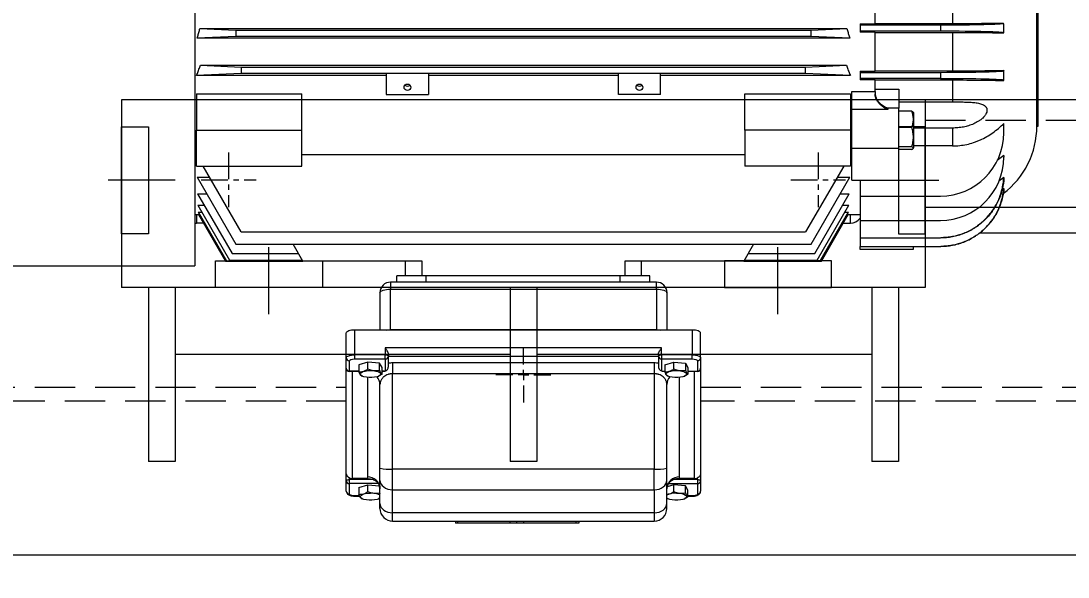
# Model space of a CAD drawing. Header units: inches. Extents: x -48 to 250, y -21 to 207.
# Drawn here: x 17.45 to 36.99, y 93.23 to 103.61 of the extents above; entities that cross this region are included whole.
import ezdxf

# ---------------------------------------------------------------- set-up
doc = ezdxf.new("R2010")
doc.units = ezdxf.units.IN
doc.header["$MEASUREMENT"] = 0
for name, pattern in [('CENTER', [2, 1.25, -0.25, 0.25, -0.25]), ('CENTERX2', [0.8, 0.5, -0.1, 0.1, -0.1]), ('HIDDEN', [0.375, 0.25, -0.125])]:
    doc.linetypes.add(name, pattern=pattern)
doc.layers.get('Defpoints').update_dxf_attribs({"lineweight": 5})
for name, color, linetype, lineweight in [('Centerline', 5, 'CENTERX2', 5), ('CL', 1, 'CENTER', 5), ('HID2', 3, 'HIDDEN', 5), ('TEXT', 104, 'Continuous', 5)]:
    doc.layers.add(name, color=color, linetype=linetype, lineweight=lineweight)
doc.styles.get("Standard").update_dxf_attribs({"font": 'arial.ttf'})
doc.dimstyles.new('STANDARD 2 PLCS$3', dxfattribs={"dimtxt": 1, "dimasz": 0.5, "dimexe": 0.18, "dimexo": 0.0625, "dimgap": 0.09, "dimtad": 0, "dimtih": 1, "dimtoh": 1, "dimzin": 4, "dimdsep": 46, "dimtxsty": 'Standard', "dimcen": 0.09, "dimaunit": 1, "dimadec": 0, "dimazin": 1, "dimtfac": 1, "dimtofl": 0, "dimtmove": 1, "dimatfit": 3, "dimfxl": 1, "dimtolj": 1, "dimtzin": 4, "dimarcsym": 0})

# ---------------------------------------------------------------- blocks, each defined once
blk = doc.blocks.new('SW_CENTERMARKSYMBOL_6')
at = {"color": 0, "linetype": 'Continuous', "lineweight": 0}
for p, q in [((0, 0.0197), (0, 0.0512)), ((-0.0197, 0), (-0.0512, 0)), ((0, 0), (-0.0098, 0)), ((0, 0), (0, 0.0098)), ((0, 0), (0, -0.0098)), ((0, 0), (0.0098, 0)), ((0.0197, 0), (0.0512, 0)), ((0, -0.0197), (0, -0.0512))]:
    blk.add_line(p, q, dxfattribs=at)
blk = doc.blocks.new('Bolt Center')
at = {"layer": 'Centerline', "linetype": 'CENTERX2', "lineweight": 5}
for p, q in [((0, 0.512), (0, -0.512)), ((-0.512, 0), (0.512, 0))]:
    blk.add_line(p, q, dxfattribs=at)
blk = doc.blocks.new('HHI 286TS TOP VIEW')
at = {"color": 7, "linetype": 'Continuous', "lineweight": 5}
for p, q in [((866.557, 67.025), (866.557, 52.836)), ((882.27, 55.442), (882.27, 59.6)), ((882.294, 55.442), (882.294, 59.6)), ((879.25, 57.35), (879.25, 58.081)), ((880.695, 58.079), (880.695, 57.352)), ((866.65, 57.264), (878.725, 57.264)), ((866.65, 57.264), (867.319, 57.234)), ((878.055, 57.234), (878.725, 57.264)), ((878.975, 57.35), (878.975, 57.332)), ((878.975, 57.35), (879.25, 57.35)), ((878.975, 57.332), (880.471, 57.332)), ((878.975, 57.332), (878.975, 57.214)), ((880.695, 57.352), (879.25, 57.352)), ((880.471, 57.332), (880.471, 57.214)), ((867.319, 57.116), (866.597, 57.083)), ((878.777, 57.083), (866.597, 57.083)), ((867.319, 57.234), (878.055, 57.234)), ((867.319, 57.234), (867.319, 57.116)), ((878.055, 57.116), (867.319, 57.116)), ((878.055, 57.116), (878.055, 57.234)), ((878.777, 57.083), (878.055, 57.116)), ((880.471, 57.214), (878.975, 57.214)), ((878.975, 57.214), (878.975, 57.194)), ((879.25, 57.194), (878.975, 57.194)), ((879.25, 56.465), (879.25, 57.194)), ((879.25, 57.192), (880.695, 57.192)), ((880.695, 57.192), (880.695, 56.468)), ((881.652, 57.183), (881.652, 57.239)), ((881.652, 57.183), (881.652, 57.182)), ((866.66, 56.579), (878.714, 56.579)), ((866.66, 56.579), (867.421, 56.545)), ((867.421, 56.545), (877.954, 56.545)), ((867.421, 56.545), (867.421, 56.427)), ((877.954, 56.545), (878.714, 56.579)), ((877.954, 56.427), (877.954, 56.545)), ((867.421, 56.427), (866.586, 56.389)), ((870.128, 56.389), (866.586, 56.389)), ((870.128, 56.427), (867.421, 56.427)), ((870.916, 56.427), (870.128, 56.427)), ((870.128, 56.427), (870.128, 56.033)), ((874.459, 56.427), (870.916, 56.427)), ((870.916, 56.427), (870.916, 56.033)), ((874.459, 56.389), (870.916, 56.389)), ((875.246, 56.427), (874.459, 56.427)), ((874.459, 56.033), (874.459, 56.427)), ((877.954, 56.427), (875.246, 56.427)), ((875.246, 56.033), (875.246, 56.427)), ((878.789, 56.389), (875.246, 56.389)), ((878.789, 56.389), (877.954, 56.427)), ((878.975, 56.465), (879.25, 56.465)), ((878.975, 56.465), (878.975, 56.446)), ((878.975, 56.446), (880.471, 56.446)), ((878.975, 56.446), (878.975, 56.328)), ((880.471, 56.328), (878.975, 56.328)), ((878.975, 56.328), (878.975, 56.306)), ((879.25, 56.306), (878.975, 56.306)), ((880.695, 56.468), (879.25, 56.468)), ((879.25, 56.09), (879.25, 56.306)), ((879.25, 56.304), (880.695, 56.304)), ((880.471, 56.446), (880.471, 56.328)), ((880.695, 56.304), (880.695, 55.895)), ((881.652, 56.478), (881.652, 56.477)), ((881.652, 56.297), (881.652, 56.477)), ((881.652, 56.293), (881.652, 56.297)), ((878.817, 56.09), (879.25, 56.09)), ((878.817, 55.75), (878.817, 56.09)), ((879.25, 56.132), (879.695, 56.132)), ((879.25, 56.09), (879.25, 56.045)), ((879.695, 56.132), (879.695, 55.778)), ((866.585, 56.046), (868.553, 56.046)), ((866.585, 56.046), (866.585, 55.365)), ((868.553, 55.365), (868.553, 56.046)), ((870.128, 56.033), (870.916, 56.033)), ((875.246, 56.033), (874.459, 56.033)), ((876.821, 56.046), (878.79, 56.046)), ((876.821, 55.365), (876.821, 56.046)), ((878.79, 56.046), (878.79, 55.365)), ((879.695, 55.895), (880.695, 55.895)), ((879.486, 55.75), (878.817, 55.75)), ((878.817, 55.031), (878.817, 55.75)), ((879.486, 55.778), (879.486, 55.75)), ((879.695, 55.778), (879.486, 55.778)), ((879.695, 55.031), (879.695, 55.778)), ((879.935, 55.722), (879.695, 55.722)), ((879.971, 55.69), (879.963, 55.703)), ((878.817, 55.562), (878.79, 55.562)), ((879.971, 55.365), (879.971, 55.69)), ((866.585, 54.697), (866.585, 55.365)), ((866.585, 55.365), (868.553, 55.365)), ((868.553, 54.697), (868.553, 55.365)), ((878.79, 55.365), (876.821, 55.365)), ((876.821, 55.365), (876.821, 54.697)), ((878.79, 55.365), (878.79, 54.697)), ((879.935, 55.415), (879.695, 55.415)), ((880.695, 55.406), (879.971, 55.406)), ((879.971, 55.04), (879.971, 55.365)), ((880.695, 55.406), (880.695, 55.072)), ((881.652, 55.318), (881.652, 55.492)), ((882.27, 55.442), (882.294, 55.442)), ((878.79, 55.168), (878.817, 55.168)), ((878.817, 55.031), (879.695, 55.031)), ((878.817, 54.433), (878.817, 55.031)), ((879.935, 55.058), (879.695, 55.058)), ((879.695, 54.433), (879.695, 55.031)), ((879.935, 55.008), (879.695, 55.008)), ((879.963, 55.026), (879.971, 55.04)), ((880.695, 55.072), (879.971, 55.072)), ((868.553, 54.913), (876.821, 54.913)), ((881.652, 54.892), (881.527, 54.799)), ((881.652, 54.892), (881.652, 54.862)), ((866.585, 54.697), (868.553, 54.697)), ((867.421, 53.466), (866.71, 54.697)), ((878.79, 54.697), (876.821, 54.697)), ((878.664, 54.697), (877.954, 53.466)), ((866.597, 54.489), (866.83, 54.489)), ((866.597, 54.489), (867.319, 53.238)), ((878.055, 53.238), (878.777, 54.489)), ((878.544, 54.489), (878.777, 54.489)), ((878.817, 54.433), (879.695, 54.433)), ((878.975, 54.433), (878.975, 54.137)), ((881.652, 54.481), (881.557, 54.416)), ((881.652, 54.481), (881.652, 54.426)), ((866.606, 54.179), (866.776, 54.179)), ((866.606, 54.179), (867.25, 53.063)), ((878.125, 53.063), (878.769, 54.179)), ((878.599, 54.179), (878.769, 54.179)), ((878.975, 54.137), (880.471, 54.137)), ((878.975, 54.137), (878.975, 53.681)), ((881.652, 54.275), (881.621, 54.254)), ((881.652, 54.275), (881.652, 54.247)), ((866.612, 53.966), (866.729, 53.966)), ((866.612, 53.966), (867.204, 52.941)), ((878.17, 52.941), (878.762, 53.966)), ((878.646, 53.966), (878.762, 53.966)), ((866.557, 53.789), (866.624, 53.789)), ((866.585, 53.789), (866.585, 53.631)), ((866.618, 53.838), (866.686, 53.838)), ((866.618, 53.838), (867.147, 52.923)), ((866.624, 53.789), (866.646, 53.789)), ((866.624, 53.789), (867.124, 52.923)), ((878.228, 52.923), (878.756, 53.838)), ((878.25, 52.923), (878.751, 53.789)), ((878.688, 53.838), (878.756, 53.838)), ((878.728, 53.789), (878.751, 53.789)), ((878.751, 53.789), (878.975, 53.789)), ((878.79, 53.631), (878.79, 53.789)), ((866.557, 53.633), (866.585, 53.631)), ((866.715, 53.631), (866.585, 53.631)), ((878.659, 53.631), (878.79, 53.631)), ((878.975, 53.681), (880.471, 53.681)), ((878.975, 53.681), (878.975, 53.359)), ((867.421, 53.466), (877.954, 53.466)), ((878.975, 53.359), (880.472, 53.359)), ((878.975, 53.359), (878.975, 53.197)), ((867.319, 53.238), (878.055, 53.238)), ((868.573, 52.923), (868.391, 53.238)), ((876.983, 53.238), (876.801, 52.923)), ((878.975, 53.197), (880.476, 53.197)), ((878.975, 53.139), (878.975, 53.197)), ((879.959, 53.197), (879.959, 53.139)), ((880.476, 53.197), (880.477, 53.197)), ((867.25, 53.063), (868.492, 53.063)), ((876.883, 53.063), (878.125, 53.063)), ((879.959, 53.139), (878.975, 53.139)), ((861.715, 52.836), (866.557, 52.836)), ((867.124, 52.923), (867.147, 52.923)), ((867.147, 52.923), (868.573, 52.923)), ((867.204, 52.941), (868.563, 52.941)), ((870.797, 52.923), (868.573, 52.923)), ((870.482, 52.923), (870.482, 52.647)), ((870.797, 52.647), (870.797, 52.923)), ((874.577, 52.923), (874.577, 52.647)), ((876.801, 52.923), (874.577, 52.923)), ((874.892, 52.647), (874.892, 52.923)), ((876.801, 52.923), (878.228, 52.923)), ((876.812, 52.941), (878.17, 52.941)), ((878.228, 52.923), (878.25, 52.923)), ((870.322, 52.529), (870.322, 52.647)), ((870.873, 52.647), (870.322, 52.647)), ((870.873, 52.529), (870.873, 52.647)), ((874.495, 52.647), (870.873, 52.647)), ((874.495, 52.529), (874.495, 52.647)), ((875.046, 52.647), (874.495, 52.647)), ((875.046, 52.529), (875.046, 52.647)), ((870.207, 52.529), (870.207, 52.399)), ((875.168, 52.529), (870.207, 52.529)), ((870.207, 52.399), (875.168, 52.399)), ((870.207, 51.639), (870.207, 52.399)), ((875.168, 52.399), (875.168, 52.529)), ((875.168, 52.399), (875.168, 51.639)), ((870.01, 52.332), (870.01, 51.634)), ((875.364, 52.332), (875.364, 51.634)), ((869.538, 51.172), (869.538, 51.634)), ((875.837, 51.634), (869.538, 51.634)), ((875.168, 51.639), (870.207, 51.639)), ((870.207, 51.634), (870.207, 51.639)), ((875.168, 51.639), (875.168, 51.634)), ((875.837, 51.634), (875.837, 51.172)), ((869.38, 51.118), (869.38, 51.58)), ((875.994, 51.118), (875.994, 51.58)), ((870.108, 51.301), (870.108, 51.172)), ((875.266, 51.301), (870.108, 51.301)), ((875.266, 51.172), (875.266, 51.301)), ((869.38, 50.923), (869.38, 51.118)), ((869.439, 50.867), (869.439, 51.062)), ((869.538, 51.096), (869.538, 51.172)), ((870.108, 51.172), (869.538, 51.172)), ((869.538, 51.096), (870.108, 51.096)), ((869.785, 51.037), (869.617, 50.985)), ((870.001, 51.014), (869.785, 51.037)), ((869.785, 50.908), (869.785, 51.037)), ((870.049, 50.938), (870.001, 51.014)), ((870.001, 50.884), (870.001, 51.014)), ((870.108, 51.096), (870.108, 51.172)), ((870.108, 51.096), (870.108, 50.872)), ((870.168, 51.185), (870.168, 51.152)), ((870.168, 50.966), (870.168, 51.152)), ((870.168, 51.15), (875.207, 51.15)), ((875.128, 51.02), (870.246, 51.02)), ((870.246, 51.02), (870.246, 50.818)), ((875.128, 51.02), (875.128, 50.818)), ((875.207, 51.185), (875.207, 51.152)), ((875.207, 51.152), (875.207, 50.966)), ((875.266, 51.172), (875.266, 51.096)), ((875.837, 51.172), (875.266, 51.172)), ((875.266, 51.096), (875.837, 51.096)), ((875.266, 51.096), (875.266, 50.872)), ((875.325, 50.985), (875.494, 51.037)), ((875.494, 51.037), (875.71, 51.014)), ((875.494, 50.908), (875.494, 51.037)), ((875.71, 51.014), (875.758, 50.938)), ((875.71, 51.014), (875.71, 50.884)), ((875.837, 51.096), (875.837, 51.172)), ((875.935, 51.062), (875.935, 50.867)), ((875.994, 51.118), (875.994, 50.923)), ((869.38, 48.952), (869.38, 50.923)), ((869.439, 50.864), (869.439, 50.867)), ((869.617, 50.867), (869.439, 50.867)), ((869.439, 50.864), (869.617, 50.864)), ((869.498, 48.861), (869.498, 50.864)), ((869.617, 50.985), (869.617, 50.856)), ((870.049, 50.808), (870.049, 50.938)), ((870.089, 50.867), (870.049, 50.867)), ((870.049, 50.864), (870.059, 50.864)), ((875.128, 50.818), (870.246, 50.818)), ((870.246, 49.038), (870.246, 50.818)), ((875.128, 50.818), (875.128, 49.038)), ((875.286, 50.867), (875.316, 50.866)), ((875.286, 50.867), (875.325, 50.867)), ((875.316, 50.864), (875.325, 50.864)), ((875.325, 50.985), (875.325, 50.856)), ((875.758, 50.938), (875.758, 50.808)), ((875.758, 50.867), (875.935, 50.867)), ((875.758, 50.864), (875.935, 50.864)), ((875.876, 50.864), (875.876, 48.861)), ((875.935, 50.867), (875.935, 50.864)), ((875.994, 50.923), (875.994, 48.952)), ((869.661, 50.781), (869.683, 50.772)), ((869.774, 50.751), (869.774, 48.894)), ((869.983, 50.772), (869.989, 50.774)), ((870.049, 50.808), (869.987, 50.778)), ((870.01, 49.058), (870.01, 50.619)), ((875.364, 49.058), (875.364, 50.619)), ((875.369, 50.781), (875.392, 50.772)), ((875.601, 48.894), (875.601, 50.751)), ((875.691, 50.772), (875.698, 50.774)), ((875.758, 50.808), (875.696, 50.778)), ((869.38, 48.822), (869.38, 48.952)), ((869.439, 48.842), (869.439, 48.876)), ((869.784, 48.861), (869.498, 48.861)), ((875.128, 49.038), (870.246, 49.038)), ((870.246, 48.654), (870.246, 49.038)), ((875.128, 48.654), (875.128, 49.038)), ((875.876, 48.861), (875.59, 48.861)), ((875.935, 48.842), (875.935, 48.876)), ((875.994, 48.952), (875.994, 48.822)), ((869.38, 48.627), (869.38, 48.822)), ((869.881, 48.842), (869.439, 48.842)), ((869.439, 48.767), (869.439, 48.842)), ((869.439, 48.571), (869.439, 48.767)), ((869.983, 48.767), (869.439, 48.767)), ((869.617, 48.696), (869.785, 48.748)), ((869.617, 48.696), (869.617, 48.567)), ((869.785, 48.619), (869.785, 48.748)), ((869.785, 48.748), (870.001, 48.724)), ((870.001, 48.724), (870.001, 48.595)), ((870.01, 48.397), (870.01, 48.828)), ((875.364, 48.397), (875.364, 48.828)), ((875.494, 48.748), (875.37, 48.71)), ((875.392, 48.767), (875.935, 48.767)), ((875.935, 48.842), (875.493, 48.842)), ((875.494, 48.619), (875.494, 48.748)), ((875.71, 48.724), (875.494, 48.748)), ((875.71, 48.595), (875.71, 48.724)), ((875.758, 48.648), (875.71, 48.724)), ((875.935, 48.842), (875.935, 48.767)), ((875.935, 48.767), (875.935, 48.571)), ((875.994, 48.822), (875.994, 48.627)), ((869.538, 48.538), (869.538, 48.534)), ((869.629, 48.538), (869.538, 48.538)), ((869.538, 48.534), (869.631, 48.534)), ((869.661, 48.492), (869.683, 48.483)), ((869.983, 48.483), (869.989, 48.485)), ((870.01, 48.5), (869.987, 48.489)), ((870.001, 48.595), (870.01, 48.576)), ((870.246, 48.654), (875.128, 48.654)), ((870.246, 48.223), (870.246, 48.654)), ((875.128, 48.654), (875.128, 48.223)), ((875.37, 48.494), (875.364, 48.499)), ((875.369, 48.492), (875.392, 48.483)), ((875.691, 48.483), (875.698, 48.485)), ((875.758, 48.519), (875.696, 48.489)), ((875.758, 48.519), (875.758, 48.648)), ((875.837, 48.538), (875.758, 48.538)), ((875.758, 48.534), (875.837, 48.534)), ((875.837, 48.538), (875.837, 48.534)), ((875.128, 48.223), (870.246, 48.223)), ((870.246, 48.068), (870.246, 48.223)), ((875.128, 48.223), (875.128, 48.068)), ((870.246, 48.068), (875.128, 48.068)), ((871.419, 48.068), (871.419, 48.029)), ((871.518, 48.029), (871.419, 48.029)), ((871.457, 48.068), (871.457, 48.033)), ((871.457, 48.033), (872.441, 48.033)), ((871.518, 48.033), (871.518, 48.029)), ((871.675, 48.029), (871.518, 48.029)), ((871.675, 48.033), (871.675, 48.029)), ((871.703, 48.029), (871.675, 48.029)), ((871.703, 48.033), (871.703, 48.029)), ((872.687, 48.029), (871.703, 48.029)), ((872.441, 48.033), (872.441, 48.068)), ((872.441, 48.033), (872.564, 48.033)), ((872.564, 48.033), (872.564, 48.068)), ((872.687, 48.068), (872.687, 48.029)), ((873.671, 48.029), (872.687, 48.029)), ((873.671, 48.029), (873.671, 48.068)), ((873.723, 48.029), (873.671, 48.029)), ((873.723, 48.068), (873.723, 48.029))]:
    blk.add_line(p, q, dxfattribs=at)
at = {"color": 7, "linetype": 'Continuous', "lineweight": 5, "flags": 128}
for points in [[(870.522, 56.107), (870.498, 56.112), (870.477, 56.125), (870.464, 56.144), (870.459, 56.168), (870.464, 56.191), (870.477, 56.21), (870.498, 56.223), (870.522, 56.228), (870.546, 56.223), (870.566, 56.21), (870.58, 56.191), (870.585, 56.168), (870.58, 56.144), (870.566, 56.125), (870.546, 56.112), (870.522, 56.107)], [(874.853, 56.107), (874.828, 56.112), (874.808, 56.125), (874.794, 56.144), (874.79, 56.168), (874.794, 56.191), (874.808, 56.21), (874.828, 56.223), (874.853, 56.228), (874.877, 56.223), (874.897, 56.21), (874.911, 56.191), (874.916, 56.168), (874.911, 56.144), (874.897, 56.125), (874.877, 56.112), (874.853, 56.107)], [(870.01, 52.332), (870.014, 52.345), (870.025, 52.358), (870.043, 52.369), (870.068, 52.38), (870.098, 52.388), (870.132, 52.394), (870.168, 52.398), (870.207, 52.399)], [(875.168, 52.399), (875.206, 52.398), (875.243, 52.394), (875.277, 52.388), (875.307, 52.38), (875.331, 52.369), (875.349, 52.358), (875.361, 52.345), (875.364, 52.332)], [(869.538, 51.634), (869.507, 51.633), (869.477, 51.63), (869.45, 51.625), (869.426, 51.618), (869.407, 51.61), (869.392, 51.601), (869.383, 51.591), (869.38, 51.58)], [(870.137, 51.634), (870.168, 51.637), (870.207, 51.639)], [(875.168, 51.639), (875.206, 51.637), (875.238, 51.634)], [(875.994, 51.58), (875.991, 51.591), (875.982, 51.601), (875.968, 51.61), (875.948, 51.618), (875.924, 51.625), (875.897, 51.63), (875.868, 51.633), (875.837, 51.634)], [(869.38, 51.118), (869.383, 51.128), (869.392, 51.139), (869.407, 51.148), (869.426, 51.156), (869.45, 51.163), (869.477, 51.168), (869.507, 51.171), (869.538, 51.172)], [(870.108, 51.172), (870.12, 51.171), (870.131, 51.17), (870.141, 51.168), (870.15, 51.166), (870.158, 51.163), (870.163, 51.159), (870.166, 51.156), (870.168, 51.152)], [(875.207, 51.152), (875.208, 51.156), (875.211, 51.159), (875.217, 51.163), (875.224, 51.166), (875.233, 51.168), (875.243, 51.17), (875.254, 51.171), (875.266, 51.172)], [(875.837, 51.172), (875.868, 51.171), (875.897, 51.168), (875.924, 51.163), (875.948, 51.156), (875.968, 51.148), (875.982, 51.139), (875.991, 51.128), (875.994, 51.118)], [(869.833, 50.879), (869.885, 50.877), (869.933, 50.87), (869.974, 50.858), (870.004, 50.844), (870.022, 50.827), (870.025, 50.809), (870.015, 50.791), (869.99, 50.775), (869.955, 50.762), (869.91, 50.753), (869.859, 50.748), (869.807, 50.748), (869.756, 50.753), (869.711, 50.762), (869.675, 50.775), (869.651, 50.791), (869.64, 50.809), (869.644, 50.827), (869.662, 50.844), (869.692, 50.858), (869.733, 50.87), (869.781, 50.877), (869.833, 50.879)], [(875.542, 50.879), (875.594, 50.877), (875.642, 50.87), (875.683, 50.858), (875.713, 50.844), (875.73, 50.827), (875.734, 50.809), (875.723, 50.791), (875.699, 50.775), (875.663, 50.762), (875.618, 50.753), (875.568, 50.748), (875.515, 50.748), (875.465, 50.753), (875.42, 50.762), (875.384, 50.775), (875.36, 50.791), (875.349, 50.809), (875.353, 50.827), (875.37, 50.844), (875.401, 50.858), (875.441, 50.87), (875.489, 50.877), (875.542, 50.879)], [(869.38, 48.822), (869.381, 48.826), (869.385, 48.83), (869.39, 48.833), (869.397, 48.836), (869.406, 48.839), (869.417, 48.841), (869.428, 48.842), (869.439, 48.842)], [(870.01, 48.828), (870.015, 48.794), (870.028, 48.761), (870.05, 48.731), (870.079, 48.705), (870.115, 48.683), (870.156, 48.667), (870.2, 48.657), (870.246, 48.654)], [(875.128, 48.654), (875.174, 48.657), (875.219, 48.667), (875.259, 48.683), (875.295, 48.705), (875.325, 48.731), (875.346, 48.761), (875.36, 48.794), (875.364, 48.828)], [(875.935, 48.842), (875.947, 48.842), (875.958, 48.841), (875.968, 48.839), (875.977, 48.836), (875.984, 48.833), (875.99, 48.83), (875.993, 48.826), (875.994, 48.822)], [(870.01, 48.498), (869.99, 48.486), (869.955, 48.473), (869.91, 48.464), (869.859, 48.459), (869.807, 48.459), (869.756, 48.464), (869.711, 48.473), (869.675, 48.486), (869.651, 48.502), (869.64, 48.52), (869.644, 48.538), (869.662, 48.555), (869.692, 48.569), (869.733, 48.581), (869.781, 48.588), (869.833, 48.59), (869.833, 48.59)], [(875.542, 48.59), (875.594, 48.588), (875.642, 48.581), (875.683, 48.569), (875.713, 48.555), (875.73, 48.538), (875.734, 48.52), (875.723, 48.502), (875.699, 48.486), (875.663, 48.473), (875.618, 48.464), (875.568, 48.459), (875.515, 48.459), (875.465, 48.464), (875.42, 48.473), (875.384, 48.486), (875.364, 48.498)], [(870.01, 48.397), (870.015, 48.363), (870.028, 48.331), (870.05, 48.301), (870.079, 48.274), (870.115, 48.252), (870.156, 48.236), (870.2, 48.226), (870.246, 48.223)], [(875.128, 48.223), (875.174, 48.226), (875.219, 48.236), (875.259, 48.252), (875.295, 48.274), (875.325, 48.301), (875.346, 48.331), (875.36, 48.363), (875.364, 48.397)]]:
    blk.add_lwpolyline(points, dxfattribs=at)
at = {"color": 7, "linetype": 'Continuous', "lineweight": 5}
for centre, radius, start, end in [((870.522, 56.254), 0.0644, 224.2754, 315.7246), ((874.853, 56.254), 0.0644, 224.2754, 315.7246), ((880.471, 55.318), 1.181, 270, 0), ((880.695, 55.442), 1.575, 306.9577, 0), ((880.471, 54.862), 1.181, 270, 0), ((878.79, 53.868), 0.236, 270, 321.5668), ((870.207, 52.332), 0.197, 90, 180), ((875.168, 52.332), 0.197, 0, 90), ((869.437, 51.12), 0.0574, 181.8359, 271.7259), ((870.11, 51.153), 0.0574, 268.2753, 358.1635), ((875.264, 51.153), 0.0574, 181.8365, 271.7247), ((875.937, 51.12), 0.0574, 268.2741, 358.1641), ((869.439, 50.923), 0.0591, 180, 270), ((869.437, 50.924), 0.0574, 181.8365, 271.7247), ((875.935, 50.923), 0.0591, 270, 0), ((875.937, 50.924), 0.0574, 268.2753, 358.1635), ((869.795, 50.618), 0.215, 0.2854, 42.1517), ((875.579, 50.618), 0.215, 137.8483, 179.7146), ((870.188, 49.731), 0.695, 255.204, 274.8337), ((875.187, 49.731), 0.695, 265.1663, 284.796), ((869.498, 48.985), 0.124, 241.6502, 270.0844), ((869.781, 48.665), 0.229, 1.8362, 91.7255), ((875.594, 48.665), 0.229, 88.2745, 178.1638), ((875.876, 48.985), 0.124, 269.9156, 298.3498), ((869.437, 48.824), 0.0574, 181.8365, 271.7253), ((875.937, 48.824), 0.0574, 268.2747, 358.1635), ((869.437, 48.629), 0.0574, 181.8365, 271.7253), ((869.861, 48.301), 0.291, 59.1426, 95.4914), ((875.518, 48.283), 0.309, 85.5772, 119.7888), ((875.937, 48.629), 0.0574, 268.2747, 358.1635), ((870.246, 48.304), 0.236, 180, 270), ((875.128, 48.304), 0.236, 270, 0)]:
    blk.add_arc(centre, radius, start, end, dxfattribs=at)
for centre, start_param, end_param in [((880.471, 57.363), 4.712389, 6.228372), ((880.471, 57.183), 0, 1.570796), ((880.471, 56.477), 4.712389, 6.283185), ((880.471, 56.297), 0, 1.570796)]:
    blk.add_ellipse(centre, major_axis=(1.181, 0), ratio=0.026186, start_param=start_param, end_param=end_param, dxfattribs=at)
for points, knots in [([(866.597, 57.083), (866.601, 57.095), (866.608, 57.119), (866.619, 57.155), (866.629, 57.191), (866.639, 57.228), (866.646, 57.252), (866.65, 57.264)], [0, 0, 0, 0, 0.200776, 0.401161, 0.601159, 0.800772, 1, 1, 1, 1]), ([(878.725, 57.264), (878.728, 57.252), (878.735, 57.228), (878.745, 57.191), (878.756, 57.155), (878.767, 57.119), (878.774, 57.095), (878.777, 57.083)], [0, 0, 0, 0, 0.199228, 0.398841, 0.598839, 0.799224, 1, 1, 1, 1]), ([(881.65, 57.361), (881.583, 57.36), (881.512, 57.359), (881.401, 57.357), (881.363, 57.356), (881.304, 57.356), (881.284, 57.355), (881.244, 57.355), (881.224, 57.355), (881.121, 57.354), (881.038, 57.353), (880.869, 57.352), (880.783, 57.352), (880.695, 57.352)], [0, 0, 0, 0, 0.25, 0.25, 0.375, 0.375, 0.4375, 0.4375, 0.5, 0.5, 0.75, 0.75, 1, 1, 1, 1]), ([(881.652, 57.239), (881.652, 57.252), (881.652, 57.279), (881.651, 57.32), (881.65, 57.347), (881.65, 57.361)], [0, 0, 0, 0, 0.327607, 0.66094, 1, 1, 1, 1]), ([(880.695, 57.192), (880.783, 57.192), (880.87, 57.192), (880.998, 57.191), (881.04, 57.191), (881.103, 57.19), (881.124, 57.19), (881.166, 57.19), (881.187, 57.19), (881.289, 57.189), (881.367, 57.188), (881.478, 57.186), (881.514, 57.185), (881.584, 57.184), (881.619, 57.183), (881.652, 57.182)], [0, 0, 0, 0, 0.25, 0.25, 0.375, 0.375, 0.4375, 0.4375, 0.5, 0.5, 0.75, 0.75, 0.875, 0.875, 1, 1, 1, 1]), ([(866.586, 56.389), (866.591, 56.401), (866.601, 56.426), (866.616, 56.464), (866.631, 56.503), (866.646, 56.541), (866.655, 56.566), (866.66, 56.579)], [0, 0, 0, 0, 0.2011, 0.401648, 0.601646, 0.801096, 1, 1, 1, 1]), ([(878.714, 56.579), (878.719, 56.566), (878.729, 56.541), (878.744, 56.503), (878.758, 56.464), (878.774, 56.426), (878.784, 56.401), (878.789, 56.389)], [0, 0, 0, 0, 0.198904, 0.398354, 0.598352, 0.7989, 1, 1, 1, 1]), ([(881.652, 56.478), (881.587, 56.476), (881.518, 56.475), (881.408, 56.473), (881.37, 56.472), (881.311, 56.472), (881.292, 56.471), (881.252, 56.471), (881.231, 56.471), (881.129, 56.469), (881.045, 56.469), (880.916, 56.468), (880.873, 56.468), (880.806, 56.468), (880.784, 56.468), (880.74, 56.468), (880.717, 56.468), (880.695, 56.468)], [0, 0, 0, 0, 0.25, 0.25, 0.375, 0.375, 0.4375, 0.4375, 0.5, 0.5, 0.75, 0.75, 0.875, 0.875, 0.9375, 0.9375, 1, 1, 1, 1]), ([(880.695, 56.304), (880.785, 56.304), (880.874, 56.303), (881.004, 56.303), (881.047, 56.302), (881.111, 56.302), (881.132, 56.302), (881.174, 56.301), (881.195, 56.301), (881.296, 56.3), (881.374, 56.299), (881.483, 56.297), (881.519, 56.296), (881.587, 56.294), (881.62, 56.293), (881.652, 56.293)], [0, 0, 0, 0, 0.25, 0.25, 0.375, 0.375, 0.4375, 0.4375, 0.5, 0.5, 0.75, 0.75, 0.875, 0.875, 1, 1, 1, 1]), ([(879.25, 56.063), (879.25, 56.06), (879.25, 56.055), (879.251, 56.047), (879.251, 56.039), (879.252, 56.031), (879.254, 56.023), (879.255, 56.015), (879.257, 56.008), (879.259, 56), (879.261, 55.992), (879.264, 55.985), (879.267, 55.977), (879.27, 55.97), (879.279, 55.949), (879.298, 55.917), (879.325, 55.885), (879.348, 55.861), (879.373, 55.841), (879.399, 55.823), (879.425, 55.807), (879.444, 55.797), (879.465, 55.787), (879.478, 55.781), (879.486, 55.778)], [0, 0, 0, 0, 0.019951, 0.039709, 0.059298, 0.078743, 0.098065, 0.117287, 0.13643, 0.155512, 0.174552, 0.193566, 0.21257, 0.231579, 0.250607, 0.371607, 0.500639, 0.561355, 0.625271, 0.749631, 0.808692, 0.874836, 0.926977, 1, 1, 1, 1]), ([(879.486, 55.75), (879.483, 55.751), (879.476, 55.754), (879.467, 55.759), (879.459, 55.763), (879.452, 55.767), (879.441, 55.774), (879.425, 55.783), (879.399, 55.801), (879.373, 55.82), (879.348, 55.842), (879.325, 55.867), (879.298, 55.9), (879.278, 55.935), (879.267, 55.96), (879.262, 55.974), (879.258, 55.988), (879.254, 56.002), (879.252, 56.017), (879.25, 56.031), (879.25, 56.04), (879.25, 56.045)], [0, 0, 0, 0, 0.031719, 0.060094, 0.085131, 0.106827, 0.12518, 0.191322, 0.25039, 0.374755, 0.438669, 0.499393, 0.628426, 0.749437, 0.784753, 0.820046, 0.855412, 0.890959, 0.926813, 0.963109, 1, 1, 1, 1]), ([(880.695, 55.895), (880.763, 55.895), (880.83, 55.894), (880.929, 55.892), (880.962, 55.891), (881.027, 55.888), (881.059, 55.886), (881.121, 55.88), (881.151, 55.876), (881.208, 55.864), (881.234, 55.856), (881.269, 55.84), (881.28, 55.834), (881.3, 55.821), (881.309, 55.813), (881.32, 55.8), (881.323, 55.795), (881.329, 55.786), (881.331, 55.78), (881.335, 55.77), (881.337, 55.764), (881.339, 55.753), (881.339, 55.747), (881.339, 55.729), (881.337, 55.716), (881.33, 55.691), (881.324, 55.678), (881.313, 55.659), (881.309, 55.652), (881.3, 55.64), (881.296, 55.633), (881.281, 55.615), (881.27, 55.604), (881.247, 55.581), (881.234, 55.571), (881.208, 55.55), (881.194, 55.541), (881.166, 55.523), (881.151, 55.515), (881.122, 55.499), (881.106, 55.492), (881.06, 55.471), (881.028, 55.459), (880.964, 55.44), (880.931, 55.431), (880.865, 55.418), (880.831, 55.414), (880.763, 55.407), (880.729, 55.406), (880.695, 55.406)], [0, 0, 0, 0, 0.125, 0.125, 0.1875, 0.1875, 0.25, 0.25, 0.3125, 0.3125, 0.375, 0.375, 0.40625, 0.40625, 0.4375, 0.4375, 0.453125, 0.453125, 0.46875, 0.46875, 0.484375, 0.484375, 0.5, 0.5, 0.53125, 0.53125, 0.5625, 0.5625, 0.578125, 0.578125, 0.59375, 0.59375, 0.625, 0.625, 0.65625, 0.65625, 0.6875, 0.6875, 0.71875, 0.71875, 0.75, 0.75, 0.8125, 0.8125, 0.875, 0.875, 0.9375, 0.9375, 1, 1, 1, 1]), ([(879.935, 55.415), (879.944, 55.44), (879.952, 55.465), (879.962, 55.516), (879.965, 55.542), (879.965, 55.581), (879.964, 55.594), (879.962, 55.62), (879.96, 55.633), (879.952, 55.671), (879.944, 55.696), (879.935, 55.722)], [0, 0, 0, 0, 0.25, 0.25, 0.5, 0.5, 0.625, 0.625, 0.75, 0.75, 1, 1, 1, 1]), ([(879.935, 55.722), (879.944, 55.717), (879.958, 55.711), (879.96, 55.704), (879.961, 55.702)], [0, 0, 0, 0, 0.680125, 1, 1, 1, 1]), ([(879.935, 55.058), (879.944, 55.087), (879.952, 55.116), (879.962, 55.176), (879.965, 55.206), (879.965, 55.251), (879.964, 55.266), (879.962, 55.296), (879.96, 55.311), (879.952, 55.356), (879.944, 55.385), (879.935, 55.415)], [0, 0, 0, 0, 0.25, 0.25, 0.5, 0.5, 0.625, 0.625, 0.75, 0.75, 1, 1, 1, 1]), ([(880.695, 55.072), (880.785, 55.072), (880.874, 55.082), (881.004, 55.11), (881.047, 55.122), (881.111, 55.143), (881.132, 55.151), (881.174, 55.167), (881.195, 55.176), (881.296, 55.221), (881.374, 55.266), (881.483, 55.343), (881.519, 55.371), (881.587, 55.429), (881.62, 55.46), (881.652, 55.492)], [0, 0, 0, 0, 0.25, 0.25, 0.375, 0.375, 0.4375, 0.4375, 0.5, 0.5, 0.75, 0.75, 0.875, 0.875, 1, 1, 1, 1]), ([(879.935, 55.008), (879.944, 55.012), (879.952, 55.016), (879.962, 55.025), (879.965, 55.029), (879.965, 55.035), (879.964, 55.037), (879.962, 55.041), (879.96, 55.043), (879.952, 55.05), (879.944, 55.054), (879.935, 55.058)], [0, 0, 0, 0, 0.25, 0.25, 0.5, 0.5, 0.625, 0.625, 0.75, 0.75, 1, 1, 1, 1]), ([(880.472, 53.359), (880.548, 53.359), (880.622, 53.366), (880.732, 53.387), (880.768, 53.396), (880.84, 53.417), (880.876, 53.429), (880.981, 53.471), (881.047, 53.505), (881.141, 53.565), (881.172, 53.587), (881.231, 53.634), (881.259, 53.658), (881.341, 53.735), (881.389, 53.792), (881.455, 53.883), (881.475, 53.915), (881.513, 53.98), (881.53, 54.013), (881.577, 54.115), (881.601, 54.185), (881.628, 54.295), (881.635, 54.332), (881.646, 54.406), (881.65, 54.444), (881.652, 54.481)], [0, 0, 0, 0, 0.125, 0.125, 0.1875, 0.1875, 0.25, 0.25, 0.375, 0.375, 0.4375, 0.4375, 0.5, 0.5, 0.625, 0.625, 0.6875, 0.6875, 0.75, 0.75, 0.875, 0.875, 0.9375, 0.9375, 1, 1, 1, 1]), ([(881.652, 54.426), (881.645, 54.354), (881.631, 54.282), (881.601, 54.178), (881.589, 54.144), (881.563, 54.076), (881.548, 54.043), (881.499, 53.945), (881.461, 53.884), (881.395, 53.797), (881.372, 53.77), (881.335, 53.729), (881.322, 53.716), (881.296, 53.69), (881.283, 53.678), (881.216, 53.617), (881.158, 53.573), (881.081, 53.526), (881.066, 53.517), (881.034, 53.499), (881.017, 53.49), (880.968, 53.466), (880.935, 53.451), (880.834, 53.412), (880.764, 53.392), (880.657, 53.372), (880.621, 53.367), (880.548, 53.36), (880.512, 53.359), (880.475, 53.359)], [0, 0, 0, 0, 0.125, 0.125, 0.1875, 0.1875, 0.25, 0.25, 0.375, 0.375, 0.4375, 0.4375, 0.46875, 0.46875, 0.5, 0.5, 0.625, 0.625, 0.65625, 0.65625, 0.6875, 0.6875, 0.75, 0.75, 0.875, 0.875, 0.9375, 0.9375, 1, 1, 1, 1]), ([(880.476, 53.197), (880.549, 53.197), (880.622, 53.204), (880.729, 53.224), (880.764, 53.232), (880.817, 53.248), (880.835, 53.253), (880.87, 53.265), (880.887, 53.271), (880.972, 53.304), (881.037, 53.336), (881.114, 53.385), (881.13, 53.395), (881.16, 53.415), (881.175, 53.426), (881.219, 53.459), (881.246, 53.483), (881.327, 53.556), (881.376, 53.61), (881.431, 53.683), (881.441, 53.698), (881.462, 53.729), (881.472, 53.744), (881.5, 53.79), (881.518, 53.822), (881.55, 53.887), (881.565, 53.92), (881.591, 53.988), (881.602, 54.023), (881.632, 54.129), (881.645, 54.201), (881.652, 54.275)], [0, 0, 0, 0, 0.125, 0.125, 0.1875, 0.1875, 0.21875, 0.21875, 0.25, 0.25, 0.375, 0.375, 0.40625, 0.40625, 0.4375, 0.4375, 0.5, 0.5, 0.625, 0.625, 0.65625, 0.65625, 0.6875, 0.6875, 0.75, 0.75, 0.8125, 0.8125, 0.875, 0.875, 1, 1, 1, 1]), ([(881.652, 54.247), (881.644, 54.175), (881.629, 54.105), (881.598, 54.002), (881.586, 53.969), (881.559, 53.902), (881.544, 53.869), (881.494, 53.773), (881.456, 53.713), (881.401, 53.642), (881.39, 53.628), (881.366, 53.6), (881.354, 53.587), (881.317, 53.547), (881.292, 53.522), (881.212, 53.45), (881.154, 53.408), (881.062, 53.351), (881.03, 53.334), (880.966, 53.302), (880.933, 53.288), (880.833, 53.25), (880.764, 53.23), (880.657, 53.21), (880.622, 53.205), (880.55, 53.199), (880.514, 53.197), (880.477, 53.197)], [0, 0, 0, 0, 0.125, 0.125, 0.1875, 0.1875, 0.25, 0.25, 0.375, 0.375, 0.40625, 0.40625, 0.4375, 0.4375, 0.5, 0.5, 0.625, 0.625, 0.6875, 0.6875, 0.75, 0.75, 0.875, 0.875, 0.9375, 0.9375, 1, 1, 1, 1]), ([(870.168, 51.185), (870.168, 51.189), (870.167, 51.194), (870.165, 51.204), (870.163, 51.209), (870.157, 51.224), (870.152, 51.234), (870.141, 51.254), (870.135, 51.264), (870.125, 51.278), (870.122, 51.283), (870.115, 51.292), (870.112, 51.297), (870.108, 51.301)], [0, 0, 0, 0, 0.125, 0.125, 0.25, 0.25, 0.5, 0.5, 0.75, 0.75, 0.875, 0.875, 1, 1, 1, 1]), ([(875.207, 51.185), (875.207, 51.189), (875.208, 51.194), (875.21, 51.204), (875.211, 51.209), (875.217, 51.224), (875.222, 51.234), (875.233, 51.254), (875.24, 51.264), (875.249, 51.278), (875.253, 51.283), (875.259, 51.292), (875.263, 51.297), (875.266, 51.301)], [0, 0, 0, 0, 0.125, 0.125, 0.25, 0.25, 0.5, 0.5, 0.75, 0.75, 0.875, 0.875, 1, 1, 1, 1]), ([(869.617, 50.856), (869.644, 50.854), (869.672, 50.857), (869.708, 50.868), (869.715, 50.87), (869.729, 50.876), (869.736, 50.88), (869.757, 50.89), (869.771, 50.899), (869.785, 50.908)], [0, 0, 0, 0, 0.5, 0.5, 0.625, 0.625, 0.75, 0.75, 1, 1, 1, 1]), ([(869.661, 50.783), (869.654, 50.787), (869.639, 50.796), (869.624, 50.836), (869.617, 50.856)], [0, 0, 0, 0, 0.505861, 1, 1, 1, 1]), ([(869.785, 50.908), (869.82, 50.894), (869.856, 50.884), (869.902, 50.879), (869.912, 50.878), (869.93, 50.878), (869.939, 50.878), (869.966, 50.879), (869.984, 50.881), (870.001, 50.884)], [0, 0, 0, 0, 0.5, 0.5, 0.625, 0.625, 0.75, 0.75, 1, 1, 1, 1]), ([(870.001, 50.884), (870.009, 50.862), (870.017, 50.843), (870.027, 50.827), (870.029, 50.824), (870.033, 50.819), (870.035, 50.817), (870.041, 50.812), (870.045, 50.809), (870.049, 50.808)], [0, 0, 0, 0, 0.5, 0.5, 0.625, 0.625, 0.75, 0.75, 1, 1, 1, 1]), ([(870.246, 50.818), (870.244, 50.818), (870.238, 50.818), (870.23, 50.818), (870.222, 50.817), (870.214, 50.816), (870.206, 50.815), (870.198, 50.814), (870.19, 50.813), (870.182, 50.811), (870.175, 50.809), (870.167, 50.807), (870.147, 50.8), (870.115, 50.786), (870.084, 50.765), (870.062, 50.745), (870.048, 50.729), (870.036, 50.711), (870.027, 50.693), (870.019, 50.675), (870.014, 50.657), (870.011, 50.638), (870.01, 50.626), (870.01, 50.619)], [0, 0, 0, 0, 0.018134, 0.036326, 0.054595, 0.072958, 0.091435, 0.110041, 0.128794, 0.147711, 0.166808, 0.186101, 0.205604, 0.321601, 0.450871, 0.516547, 0.587065, 0.654156, 0.727294, 0.792565, 0.866521, 0.92205, 1, 1, 1, 1]), ([(870.059, 50.864), (870.061, 50.864), (870.071, 50.862), (870.081, 50.865), (870.089, 50.867)], [0, 0, 0, 0, 0.165871, 1, 1, 1, 1]), ([(870.108, 50.872), (870.114, 50.873), (870.119, 50.875), (870.128, 50.88), (870.133, 50.883), (870.141, 50.89), (870.144, 50.893), (870.151, 50.902), (870.153, 50.906), (870.16, 50.92), (870.163, 50.929), (870.167, 50.948), (870.168, 50.957), (870.168, 50.966)], [0, 0, 0, 0, 0.125, 0.125, 0.25, 0.25, 0.375, 0.375, 0.5, 0.5, 0.75, 0.75, 1, 1, 1, 1]), ([(875.364, 50.619), (875.364, 50.622), (875.364, 50.627), (875.364, 50.634), (875.363, 50.64), (875.362, 50.646), (875.361, 50.651), (875.359, 50.661), (875.355, 50.675), (875.348, 50.693), (875.338, 50.711), (875.326, 50.729), (875.312, 50.745), (875.29, 50.765), (875.26, 50.786), (875.226, 50.801), (875.201, 50.809), (875.187, 50.812), (875.172, 50.815), (875.158, 50.817), (875.143, 50.818), (875.133, 50.818), (875.128, 50.818)], [0, 0, 0, 0, 0.028481, 0.05447, 0.077967, 0.098972, 0.117485, 0.133505, 0.207459, 0.272735, 0.34587, 0.412967, 0.483482, 0.549163, 0.678431, 0.794433, 0.830022, 0.864944, 0.899298, 0.933186, 0.966717, 1, 1, 1, 1]), ([(875.207, 50.966), (875.207, 50.957), (875.207, 50.948), (875.21, 50.934), (875.211, 50.93), (875.214, 50.92), (875.216, 50.915), (875.221, 50.906), (875.224, 50.902), (875.23, 50.894), (875.234, 50.89), (875.246, 50.879), (875.255, 50.874), (875.266, 50.872)], [0, 0, 0, 0, 0.25, 0.25, 0.375, 0.375, 0.5, 0.5, 0.625, 0.625, 0.75, 0.75, 1, 1, 1, 1]), ([(875.325, 50.856), (875.353, 50.854), (875.381, 50.857), (875.417, 50.868), (875.424, 50.87), (875.438, 50.876), (875.445, 50.88), (875.466, 50.89), (875.48, 50.899), (875.494, 50.908)], [0, 0, 0, 0, 0.5, 0.5, 0.625, 0.625, 0.75, 0.75, 1, 1, 1, 1]), ([(875.37, 50.783), (875.363, 50.787), (875.348, 50.796), (875.333, 50.836), (875.325, 50.856)], [0, 0, 0, 0, 0.5058613, 1, 1, 1, 1]), ([(875.494, 50.908), (875.529, 50.894), (875.565, 50.884), (875.611, 50.879), (875.62, 50.878), (875.638, 50.878), (875.648, 50.878), (875.675, 50.879), (875.692, 50.881), (875.71, 50.884)], [0, 0, 0, 0, 0.5, 0.5, 0.625, 0.625, 0.75, 0.75, 1, 1, 1, 1]), ([(875.71, 50.884), (875.718, 50.862), (875.726, 50.843), (875.736, 50.827), (875.738, 50.824), (875.742, 50.819), (875.744, 50.817), (875.75, 50.812), (875.754, 50.809), (875.758, 50.808)], [0, 0, 0, 0, 0.5, 0.5, 0.625, 0.625, 0.75, 0.75, 1, 1, 1, 1]), ([(870.01, 48.828), (870.01, 48.83), (870.01, 48.835), (870.01, 48.843), (870.01, 48.851), (870.01, 48.859), (870.01, 48.867), (870.01, 48.882), (870.01, 48.903), (870.01, 48.932), (870.01, 48.962), (870.01, 48.99), (870.01, 49.015), (870.01, 49.037), (870.01, 49.051), (870.01, 49.058)], [0, 0, 0, 0, 0.0413671, 0.0826609, 0.1239201, 0.1651838, 0.2064908, 0.2478798, 0.3739074, 0.5000143, 0.6260419, 0.7521489, 0.8348003, 0.9173135, 1, 1, 1, 1]), ([(869.38, 48.952), (869.38, 48.951), (869.38, 48.941), (869.385, 48.923), (869.403, 48.9), (869.423, 48.885), (869.435, 48.878), (869.439, 48.876)], [0, 0, 0, 0, 0.00311, 0.383702, 0.684798, 0.897427, 1, 1, 1, 1]), ([(869.784, 48.861), (869.801, 48.861), (869.818, 48.859), (869.85, 48.853), (869.866, 48.848), (869.881, 48.842)], [0, 0, 0, 0, 0.5, 0.5, 1, 1, 1, 1]), ([(875.59, 48.861), (875.573, 48.861), (875.557, 48.859), (875.525, 48.853), (875.509, 48.848), (875.493, 48.842)], [0, 0, 0, 0, 0.5, 0.5, 1, 1, 1, 1]), ([(875.994, 48.952), (875.994, 48.951), (875.994, 48.941), (875.99, 48.923), (875.971, 48.9), (875.952, 48.885), (875.939, 48.878), (875.935, 48.876)], [0, 0, 0, 0, 0.00311, 0.383702, 0.684798, 0.897427, 1, 1, 1, 1]), ([(869.96, 48.793), (869.958, 48.795), (869.944, 48.806), (869.917, 48.826), (869.892, 48.837), (869.881, 48.842)], [0, 0, 0, 0, 0.127707, 0.61872, 1, 1, 1, 1]), ([(869.96, 48.793), (869.961, 48.792), (869.962, 48.791), (869.971, 48.783), (869.985, 48.765), (869.999, 48.736), (870.009, 48.704), (870.009, 48.681), (870.009, 48.672)], [0, 0, 0, 0, 0.036173, 0.208575, 0.394854, 0.605345, 0.846115, 1, 1, 1, 1]), ([(875.366, 48.674), (875.365, 48.68), (875.364, 48.702), (875.375, 48.736), (875.391, 48.767), (875.406, 48.786), (875.412, 48.79), (875.414, 48.793)], [0, 0, 0, 0, 0.1067325, 0.3919347, 0.6238989, 0.8281169, 1, 1, 1, 1]), ([(875.493, 48.842), (875.475, 48.833), (875.446, 48.819), (875.423, 48.8), (875.414, 48.793)], [0, 0, 0, 0, 0.632268, 1, 1, 1, 1]), ([(869.381, 48.626), (869.381, 48.625), (869.379, 48.614), (869.387, 48.592), (869.405, 48.57), (869.427, 48.555), (869.45, 48.546), (869.472, 48.54), (869.5, 48.535), (869.523, 48.535), (869.538, 48.534)], [0, 0, 0, 0, 0.021808, 0.168945, 0.312178, 0.46342, 0.593863, 0.700602, 0.804381, 1, 1, 1, 1]), ([(869.538, 48.538), (869.511, 48.538), (869.486, 48.541), (869.45, 48.554), (869.439, 48.562), (869.439, 48.571)], [0, 0, 0, 0, 0.5, 0.5, 1, 1, 1, 1]), ([(869.617, 48.567), (869.647, 48.568), (869.703, 48.569), (869.759, 48.603), (869.785, 48.619)], [0, 0, 0, 0, 0.534747, 1, 1, 1, 1]), ([(869.661, 48.494), (869.654, 48.498), (869.639, 48.507), (869.624, 48.547), (869.617, 48.567)], [0, 0, 0, 0, 0.505863, 1, 1, 1, 1]), ([(869.785, 48.619), (869.82, 48.605), (869.856, 48.595), (869.902, 48.59), (869.912, 48.589), (869.93, 48.588), (869.939, 48.589), (869.966, 48.59), (869.984, 48.592), (870.001, 48.595)], [0, 0, 0, 0, 0.5, 0.5, 0.625, 0.625, 0.75, 0.75, 1, 1, 1, 1]), ([(875.364, 48.572), (875.381, 48.573), (875.425, 48.575), (875.468, 48.602), (875.494, 48.619)], [0, 0, 0, 0, 0.3943113, 1, 1, 1, 1]), ([(875.494, 48.619), (875.529, 48.605), (875.565, 48.595), (875.611, 48.59), (875.62, 48.589), (875.638, 48.588), (875.648, 48.589), (875.675, 48.59), (875.692, 48.592), (875.71, 48.595)], [0, 0, 0, 0, 0.5, 0.5, 0.625, 0.625, 0.75, 0.75, 1, 1, 1, 1]), ([(875.71, 48.595), (875.718, 48.573), (875.726, 48.554), (875.736, 48.537), (875.738, 48.535), (875.742, 48.53), (875.744, 48.528), (875.75, 48.522), (875.754, 48.52), (875.758, 48.519)], [0, 0, 0, 0, 0.5, 0.5, 0.625, 0.625, 0.75, 0.75, 1, 1, 1, 1]), ([(875.837, 48.534), (875.851, 48.535), (875.87, 48.535), (875.897, 48.539), (875.918, 48.544), (875.94, 48.552), (875.961, 48.564), (875.979, 48.58), (875.992, 48.603), (875.993, 48.619), (875.994, 48.627)], [0, 0, 0, 0, 0.186048, 0.258519, 0.377311, 0.496865, 0.627924, 0.760489, 0.888658, 1, 1, 1, 1]), ([(875.935, 48.571), (875.935, 48.562), (875.925, 48.554), (875.888, 48.541), (875.863, 48.538), (875.837, 48.538)], [0, 0, 0, 0, 0.5, 0.5, 1, 1, 1, 1]), ([(870.01, 48.304), (870.01, 48.304), (870.01, 48.304), (870.01, 48.305), (870.01, 48.306), (870.01, 48.307), (870.01, 48.308), (870.01, 48.311), (870.01, 48.317), (870.01, 48.328), (870.01, 48.341), (870.01, 48.356), (870.01, 48.37), (870.01, 48.383), (870.01, 48.392), (870.01, 48.397)], [0, 0, 0, 0, 0.041367, 0.082661, 0.12392, 0.165184, 0.206491, 0.24788, 0.373907, 0.500014, 0.626042, 0.752149, 0.8348, 0.917313, 1, 1, 1, 1])]:
    blk.add_open_spline(points, degree=3, knots=knots, dxfattribs=at)
for points in [[(869.439, 51.062), (869.439, 51.081), (869.483, 51.096), (869.538, 51.096)], [(870.246, 51.02), (870.22, 51.02), (870.194, 51.019), (870.168, 51.017)], [(875.207, 51.017), (875.181, 51.019), (875.155, 51.02), (875.128, 51.02)], [(875.837, 51.096), (875.891, 51.096), (875.935, 51.081), (875.935, 51.062)], [(870.089, 50.867), (870.095, 50.869), (870.102, 50.87), (870.108, 50.872)], [(875.266, 50.872), (875.273, 50.87), (875.279, 50.869), (875.286, 50.867)], [(875.364, 48.828), (875.364, 48.888), (875.364, 48.97), (875.364, 49.058)], [(869.774, 48.894), (869.774, 48.883), (869.777, 48.872), (869.784, 48.861)], [(875.59, 48.861), (875.597, 48.872), (875.601, 48.883), (875.601, 48.894)], [(875.364, 48.304), (875.364, 48.304), (875.364, 48.337), (875.364, 48.397)]]:
    blk.add_open_spline(points, degree=3, dxfattribs=at)
at = {"lineweight": 5, "ltscale": 1.5}
for p in [(867.185, 54.438), (878.189, 54.438)]:
    blk.add_blockref('Bolt Center', p, dxfattribs=at)
at = {"color": 7, "linetype": 'Continuous', "lineweight": 5, "xscale": 10, "yscale": 10, "zscale": 10}
blk.add_blockref('SW_CENTERMARKSYMBOL_6', (872.687, 50.797), dxfattribs=at)
blk = doc.blocks.new('MOTOR BASE No Hidden')
at = {"lineweight": 5}
for p, q in [((0, -4), (0, -7.5)), ((15, -4), (0, -4)), ((15, -4), (15, -7.5)), ((0.5, -7.5), (0.5, -10.75)), ((1, -7.5), (1, -10.75)), ((14, -7.5), (14, -10.75)), ((14.5, -7.5), (14.5, -10.75)), ((1, -10.75), (0.5, -10.75)), ((7.75, -10.75), (7.25, -10.75)), ((14.5, -10.75), (14, -10.75))]:
    blk.add_line(p, q, dxfattribs=at)
at = {"color": 7, "lineweight": 5}
for p, q in [((27, -4), (15, -4)), ((15, -7.5), (0, -7.5)), ((7.25, -7.5), (7.25, -10.75)), ((7.75, -7.5), (7.75, -10.75)), ((7.25, -8.75), (1, -8.75)), ((14, -8.75), (7.75, -8.75))]:
    blk.add_line(p, q, dxfattribs=at)
at = {"color": 7, "linetype": 'Continuous', "lineweight": 5}
blk.add_line((15, -6), (27, -6), dxfattribs=at)
at = {"lineweight": 5}
for points in [[(0, -6.5), (0, -4.5), (0.5, -4.5), (0.5, -6.5)], [(15, -6.5), (15, -4.5), (14.5, -4.5), (14.5, -6.5)], [(1.75, -7), (3.75, -7), (3.75, -7.5), (1.75, -7.5)], [(13.25, -7), (11.25, -7), (11.25, -7.5), (13.25, -7.5)]]:
    blk.add_lwpolyline(points, close=True, dxfattribs=at)
at = {"layer": 'CL', "color": 5, "lineweight": 5}
for p, q in [((1, -5.5), (-0.5, -5.5)), ((14, -5.5), (15.5, -5.5)), ((2.75, -8), (2.75, -6.5)), ((12.25, -8), (12.25, -6.5))]:
    blk.add_line(p, q, dxfattribs=at)
at = {"layer": 'HID2', "color": 7, "linetype": 'HIDDEN', "lineweight": 5, "ltscale": 3}
blk.add_line((15, -4.375), (27, -4.375), dxfattribs=at)
blk = doc.blocks.new('*D65')
at = {"layer": 'Defpoints', "color": 0, "linetype": 'Continuous', "ltscale": 3, "transparency": 16777216}
for p in [(48.308, 110.922), (53.723, 101.348)]:
    blk.add_point(p, dxfattribs=at)
at = {"layer": 'TEXT', "color": 0, "linetype": 'Continuous', "lineweight": -2, "ltscale": 3, "transparency": 16777216}
for p, q in [((37.187, 129.7), (37.687, 129.7)), ((37.687, 129.7), (48.062, 111.358)), ((50.926, 106.135), (51.106, 106.135)), ((51.016, 106.045), (51.016, 106.225))]:
    blk.add_line(p, q, dxfattribs=at)
at = {"layer": 'TEXT', "color": 0, "linetype": 'Continuous', "ltscale": 3, "transparency": 16777216}
blk.add_solid([(48.134, 111.399), (47.989, 111.317), (48.308, 110.922)], dxfattribs=at)
at = {"layer": 'TEXT', "color": 0, "linetype": 'Continuous', "lineweight": 5, "ltscale": 3, "transparency": 16777216, "insert": (32.638, 129.7), "char_height": 2, "attachment_point": 5}
blk.add_mtext('\\A1;∅11.00', dxfattribs=at)
blk = doc.blocks.new('*D67')
at = {"layer": 'Defpoints', "color": 0, "linetype": 'Continuous', "ltscale": 3, "transparency": 16777216}
for p in [(54.1, 109.748), (47.931, 102.523)]:
    blk.add_point(p, dxfattribs=at)
at = {"layer": 'TEXT', "color": 0, "linetype": 'Continuous', "lineweight": -2, "ltscale": 3, "transparency": 16777216}
for p, q in [((50.926, 106.135), (51.106, 106.135)), ((51.016, 106.045), (51.016, 106.225)), ((36.646, 89.304), (47.607, 102.142)), ((36.146, 89.304), (36.646, 89.304))]:
    blk.add_line(p, q, dxfattribs=at)
at = {"layer": 'TEXT', "color": 0, "linetype": 'Continuous', "ltscale": 3, "transparency": 16777216}
blk.add_solid([(47.543, 102.197), (47.67, 102.088), (47.931, 102.523)], dxfattribs=at)
at = {"layer": 'TEXT', "color": 0, "linetype": 'Continuous', "lineweight": 5, "ltscale": 3, "transparency": 16777216, "insert": (29.324, 89.304), "char_height": 2, "attachment_point": 5}
blk.add_mtext('\\A1;∅9.50 B.C.', dxfattribs=at)
blk = doc.blocks.new('*D68')
at = {"layer": 'Defpoints', "color": 0, "linetype": 'Continuous', "ltscale": 3, "transparency": 16777216}
for p in [(49.428, 102.043), (48.968, 101.45)]:
    blk.add_point(p, dxfattribs=at)
at = {"layer": 'TEXT', "color": 0, "linetype": 'Continuous', "lineweight": -2, "ltscale": 3, "transparency": 16777216}
for p, q in [((49.198, 101.657), (49.198, 101.837)), ((49.108, 101.747), (49.288, 101.747)), ((37.005, 86.022), (48.662, 101.055)), ((36.505, 86.022), (37.005, 86.022))]:
    blk.add_line(p, q, dxfattribs=at)
at = {"layer": 'TEXT', "color": 0, "linetype": 'Continuous', "ltscale": 3, "transparency": 16777216}
blk.add_solid([(48.596, 101.106), (48.728, 101.004), (48.968, 101.45)], dxfattribs=at)
at = {"layer": 'TEXT', "color": 0, "linetype": 'Continuous', "lineweight": 5, "ltscale": 3, "transparency": 16777216, "insert": (22.041, 86.022), "char_height": 2, "attachment_point": 5}
blk.add_mtext('\\A1;3/4 -10 UNC HOLE, 8X', dxfattribs=at)

msp = doc.modelspace()

# ---------------------------------------------------------------- linework, layer by layer
at = {"color": 7, "linetype": 'Continuous', "lineweight": 5}
for p, q in [((35.347, 99.655), (51.714, 99.655)), ((55.116, 93.635), (13.206, 93.635))]:
    msp.add_line(p, q, dxfattribs=at)
at = {"layer": 'HID2', "color": 7, "linetype": 'HIDDEN', "lineweight": 5, "ltscale": 3}
for p, q in [((13.206, 96.775), (23.519, 96.775)), ((30.133, 96.775), (53.266, 96.775)), ((23.519, 96.515), (13.206, 96.515)), ((53.266, 96.515), (30.133, 96.515))]:
    msp.add_line(p, q, dxfattribs=at)

# ---------------------------------------------------------------- block references
at = {"color": 7, "linetype": 'Continuous', "lineweight": 5}
msp.add_blockref('MOTOR BASE No Hidden', (19.326, 106.135), dxfattribs=at)
at = {"color": 7, "lineweight": 5}
msp.add_blockref('HHI 286TS TOP VIEW', (-845.862, 46.205), dxfattribs=at)

# ---------------------------------------------------------------- dimensions: what is measured, and where the dimension line sits
at = {"layer": 'TEXT', "color": 7, "linetype": 'Continuous', "lineweight": 5, "ltscale": 3}
dim = msp.add_diameter_dim_2p(p1=(53.723, 101.348), p2=(48.308, 110.922), dimstyle='STANDARD 2 PLCS$3', override={"dimtxt": 2, "dimtmove": 0}, dxfattribs=at)
dim.commit()
dim.dimension.update_dxf_attribs({"geometry": '*D65', "text_midpoint": (32.638, 129.7), "dimtype": 163})
for p1, p2, text, picture, middle in [((54.1, 109.748), (47.931, 102.523), '<> B.C.', '*D67', (36.646, 89.304)), ((49.428, 102.043), (48.968, 101.45), '3/4 -10 UNC HOLE, 8X', '*D68', (37.005, 86.022))]:
    dim = msp.add_diameter_dim_2p(p1=p1, p2=p2, text=text, dimstyle='STANDARD 2 PLCS$3', override={"dimtxt": 2}, dxfattribs=at)
    dim.commit()
    dim.dimension.update_dxf_attribs({"geometry": picture, "text_midpoint": middle, "dimtype": 163})

doc.saveas('drawing.dxf')
